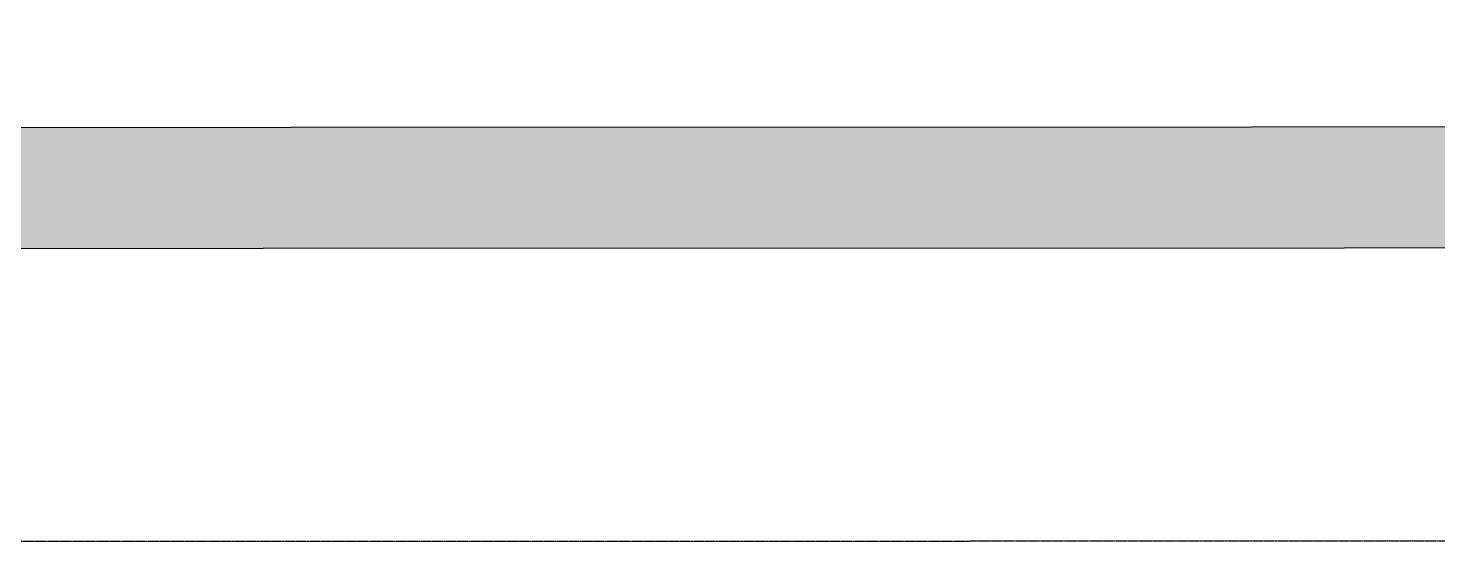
# Model space of a CAD drawing. Header units: millimetres. Extents: x -279082 to 374628, y -152794 to 60776.
# Drawn here: x -97996 to -63102, y 11287 to 24099 of the extents above; entities that cross this region are included whole.
import ezdxf

# ---------------------------------------------------------------- set-up
doc = ezdxf.new("R2010")
doc.units = ezdxf.units.MM
doc.header["$LTSCALE"] = 10
doc.linetypes.add('XREF-LSR PAVEMENT-HTP ONLY (Xref MB Ham rev10)$0$CENTER2', pattern=[1.125, 0.75, -0.125, 0.125, -0.125])
for name, color, linetype in [('XREF-LSR PAVEMENT-HTP ONLY (Xref MB Ham rev10)$0$1', 1, 'Continuous'), ('XREF-LSR PAVEMENT-HTP ONLY (Xref MB Ham rev10)$0$19.DUONGDO', 1, 'XREF-LSR PAVEMENT-HTP ONLY (Xref MB Ham rev10)$0$CENTER2'), ('XREF-LSR PAVEMENT-HTP ONLY (Xref MB Ham rev10)$0$VIAHE', 8, 'Continuous')]:
    doc.layers.add(name, color=color, linetype=linetype)

msp = doc.modelspace()

# ---------------------------------------------------------------- hatches: boundary and pattern name
at = {"layer": 'XREF-LSR PAVEMENT-HTP ONLY (Xref MB Ham rev10)$0$VIAHE', "extrusion": (-0.0001535921144015756, -1.230467260348268e-15, 0.9999999882047311)}
h = msp.add_hatch(dxfattribs=at)
h.set_pattern_fill('ANGLE', color=256, scale=5000, angle=-31.12187335986736, style=0)
h.set_pattern_definition([(328.8781266401318, (-1145878905.537602, -711158317.9140278), (710.6827496724029, 1177.096015335228), [999.9999999999995, -374.9999999999998]), (58.87812664013264, (-1145878905.537602, -711158317.9140278), (-1177.096015335228, 710.682749672403), [1000, -375])])
edge = h.paths.add_edge_path()
edge.add_arc((41618.41673922137, 21692.97202213088), 3000.000000005747, 270.0184766286658, 360.0184823821966)
edge.add_line((44618.41658310679, 21693.93975753829), (-115279.2676615517, 21642.37634792107))
edge.add_line((-115279.2676615562, 21642.3763479607), (-144065.3942781352, 21623.77311427308))
edge.add_arc((-139484.1122726837, 23626.73471816766), 5000.000000064446, 203.6152125332888, 270.0370278757692)
edge.add_line((-139480.8809810731, 18626.73576234994), (-115280.6476395577, 18642.37536690665))
edge.add_line((-115280.6476396041, 18642.37536696717), (-92180.33792296938, 18649.82507760074))
edge.add_line((-92180.33792300867, 18649.82507758954), (-92180.33055055224, 18649.82471202681))
edge.add_line((-92180.33055057535, 18649.82471206255), (41619.38417328037, 18692.9721783462))

# ---------------------------------------------------------------- linework, layer by layer
at = {"layer": 'XREF-LSR PAVEMENT-HTP ONLY (Xref MB Ham rev10)$0$1', "extrusion": (-0.0001535921144015756, -1.230467260348268e-15, 0.9999999882047311), "elevation": 8.639556413097985}
msp.add_lwpolyline([(-144265.0088176905, 22162.82617358511, 0.3298108335512202), (-139480.8809810731, 18626.73576234994), (-115280.6476396044, 18642.37536696717), (-115278.3002288066, 18642.37650397007), (-92180.33054892156, 18649.8247113424), (41619.38417346363, 18692.97217807471, 0.7218366880935502), (43410.82998228753, 24098.64339730178)], format="xyb", dxfattribs=at)
at = {"layer": 'XREF-LSR PAVEMENT-HTP ONLY (Xref MB Ham rev10)$0$1'}
msp.add_polyline3d([(-144065.3941158159, 21623.77359445978, -13.48775224031155), (-115279.267628774, 21642.3763479607, -9.066430155584893), (98726.33595520823, 21711.38834613742, 23.8031433803699)], dxfattribs=at)
at = {"layer": 'XREF-LSR PAVEMENT-HTP ONLY (Xref MB Ham rev10)$0$19.DUONGDO', "ltscale": 5, "extrusion": (-0.0001535921144015756, -1.230467260348268e-15, 0.9999999882047311), "elevation": 8.639556413097978}
msp.add_lwpolyline([(-279081.5722896078, 11286.51604651322), (-115275.962267032, 11392.37688088391), (367795.7333986097, 11548.15664590284)], dxfattribs=at)

doc.saveas('drawing.dxf')
